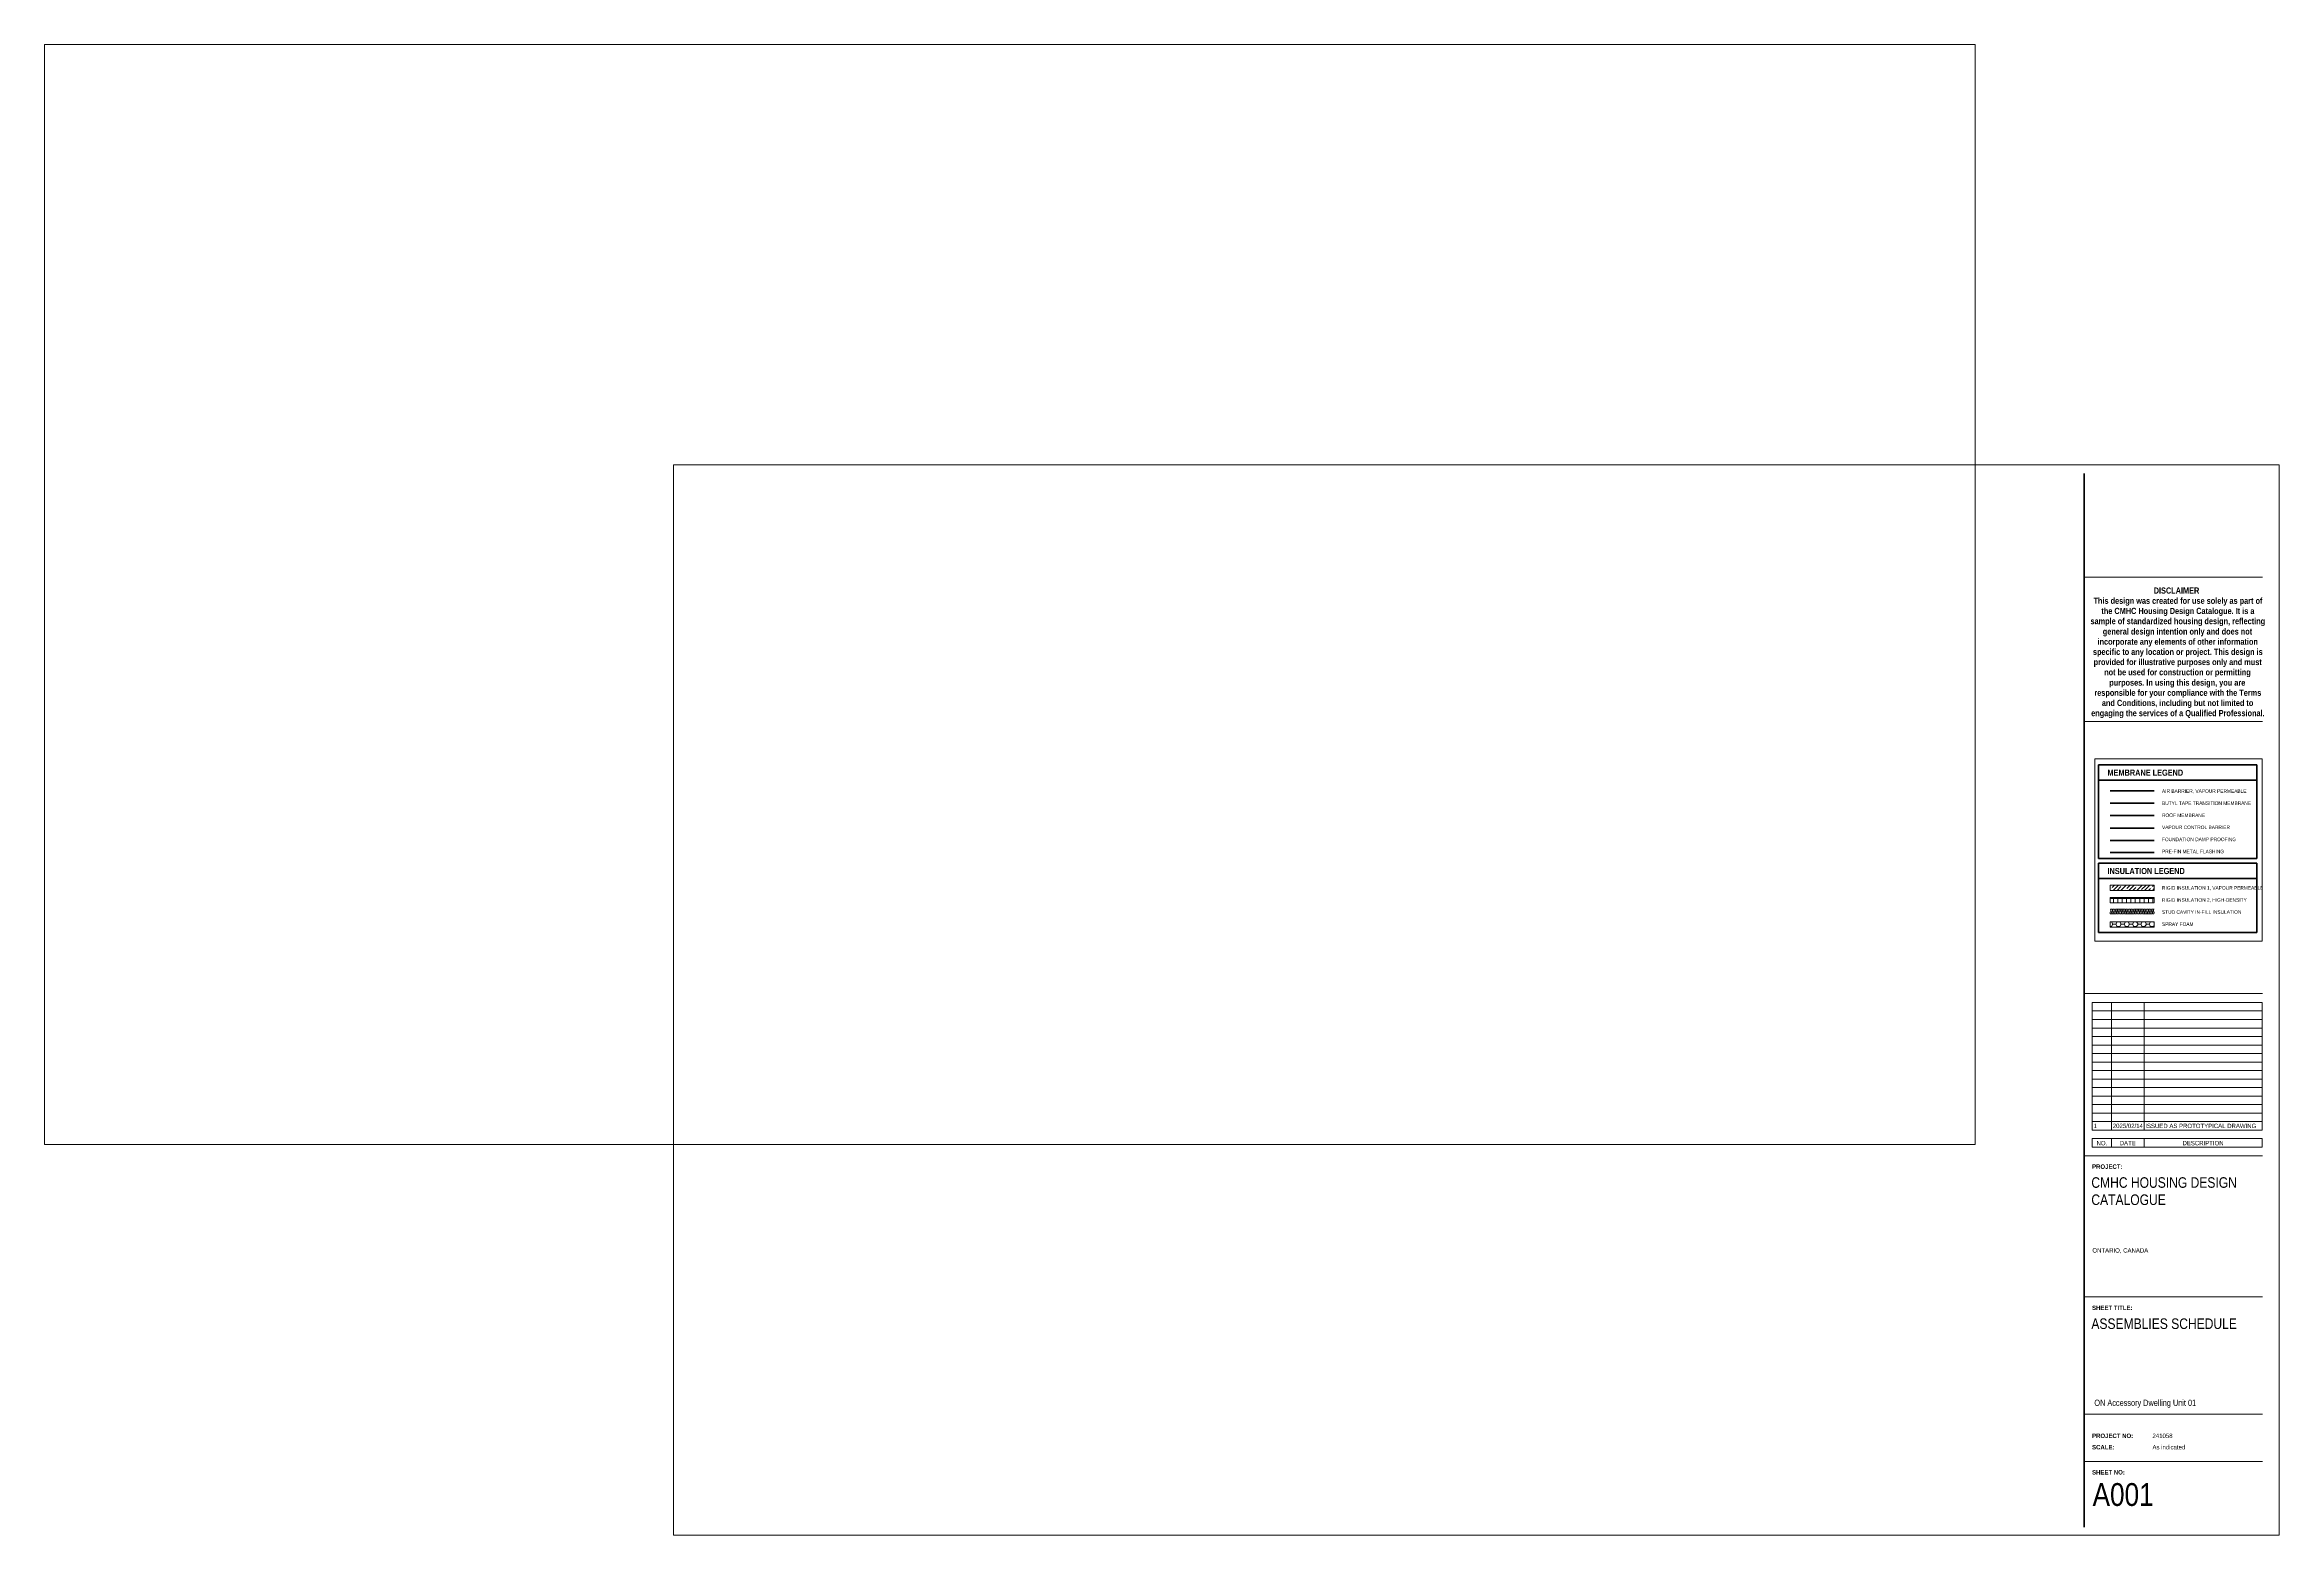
# Paper-space layout 'Layout1' of a CAD drawing. Header units: millimetres. Extents: x -484 to 789, y -120 to 729.
# The model-space entities are those that its viewports show. They can reach past a viewport. Long polylines and large blocks are cut down to what shows.
import ezdxf

# ---------------------------------------------------------------- set-up
doc = ezdxf.new("R2010")
doc.units = ezdxf.units.MM
for name, pattern in [('CMHC_Membrane001', [9, 3, -2, 0, -2, 0, -2]), ('CMHC_Membrane002', [7, 5, -2]), ('CMHC_Membrane004', [6, 2, -2, 0, -2]), ('CMHC_Membrane006', [5, 3, -2]), ('CMHC_Membrane007', [7, 3, -2, 0, -2])]:
    doc.linetypes.add(name, pattern=pattern)
doc.layers.add('A-DETL', color=9, linetype='Continuous', lineweight=18, true_color=0x808080)
for name, color, linetype, lineweight in [('A-DETL-GENF', 7, 'Continuous', 18), ('A-DETL-THIN', 7, 'Continuous', 9), ('G-ANNO-SCHD', 7, 'Continuous', 9), ('G-ANNO-TEXT', 7, 'Continuous', 9), ('G-ANNO-TTLB', 7, 'Continuous', 18), ('G-ANNO-TTLB-MEDM', 7, 'Continuous', 35), ('G-ANNO-TTLB-THIN', 7, 'Continuous', 18)]:
    doc.layers.add(name, color=color, linetype=linetype, lineweight=lineweight)
doc.layers.add('G-ANNO-NPLT', color=7, linetype='Continuous', plot=False)
doc.styles.add('Arial Narrow_2', font='ARIALN.TTF', dxfattribs={"height": 100})
doc.styles.add('Arial Narrow_3', font='ARIALN.TTF', dxfattribs={"height": 2.5})
doc.styles.add('Arial Narrow_4', font='ARIALN.TTF', dxfattribs={"height": 13})
doc.styles.add('Arial Narrow_5', font='ARIALN.TTF', dxfattribs={"height": 6})
doc.styles.add('Arial Narrow_6', font='ARIALN.TTF', dxfattribs={"height": 3.5})
doc.styles.add('Arial Narrow_B_2', font='ARIALNB.TTF', dxfattribs={"height": 175})
doc.styles.add('Arial Narrow_B_3', font='ARIALNB.TTF', dxfattribs={"height": 3.5})
doc.styles.add('Arial Narrow_B_4', font='ARIALNB.TTF', dxfattribs={"height": 2.5})

# ---------------------------------------------------------------- blocks, each defined once
blk = doc.blocks.new('CMHC_Sheet - ARCH D - SANS LOGO - Standard-9392055-ASSEMBLIES SCHEDULE')
at = {"layer": 'G-ANNO-TTLB-MEDM'}
blk.add_line((677.6, 484.5), (677.6, -115.6), dxfattribs=at)
at = {"layer": 'G-ANNO-TTLB-THIN'}
for p, q in [((788.7, 489.3), (-125.7, 489.3)), ((-125.7, 489.3), (-125.7, -120.3)), ((788.7, -120.3), (788.7, 489.3)), ((779.2, 425.4), (677.6, 425.4)), ((779.2, 343.2), (677.6, 343.2)), ((779.2, 188.2), (677.6, 188.2)), ((779.2, 95.8), (677.6, 95.8)), ((779.2, 15.5), (677.6, 15.5)), ((779.2, -51.4), (677.6, -51.4)), ((677.6, -78.3), (779.2, -78.3)), ((-125.7, -120.3), (788.7, -120.3))]:
    blk.add_line(p, q, dxfattribs=at)
at = {"layer": 'G-ANNO-TTLB', "lineweight": 9, "attachment_point": 1}
for s, insert, char_height, width, style in [('This design was created for use solely as part of ', (682.9, 413.7), 3.5, 114.962, 'Arial Narrow_B_3'), ('the CMHC Housing Design Catalogue. It is a ', (687.4, 407.9), 3.5, 104.139, 'Arial Narrow_B_3'), ('DISCLAIMER', (717.2, 419.5), 3.5, 30.544, 'Arial Narrow_B_3'), ('sample of standardized housing design, reflecting ', (681.2, 402.1), 3.5, 118.73, 'Arial Narrow_B_3'), ('general design intention only and does not ', (688.2, 396.2), 3.5, 102.135, 'Arial Narrow_B_3'), ('specific to any location or project. This design is ', (682.6, 384.6), 3.5, 115.603, 'Arial Narrow_B_3'), ('incorporate any elements of other information ', (685.2, 390.4), 3.5, 109.35, 'Arial Narrow_B_3'), ('provided for illustrative purposes only and must ', (683, 378.8), 3.5, 114.641, 'Arial Narrow_B_3'), ('not be used for construction or permitting ', (689, 373), 3.5, 100.131, 'Arial Narrow_B_3'), ('responsible for your compliance with the Terms ', (683.4, 361.3), 3.5, 113.84, 'Arial Narrow_B_3'), ('purposes. In using this design, you are ', (691.9, 367.1), 3.5, 93.076, 'Arial Narrow_B_3'), ('engaging the services of a Qualified Professional.', (681.6, 349.7), 3.5, 116.646, 'Arial Narrow_B_3'), ('and Conditions, including but not limited to  ', (687.7, 355.5), 3.5, 104.861, 'Arial Narrow_B_3'), ('PROJECT:', (682.1, 90.9), 2.5, 17.557, 'Arial Narrow_B_4'), ('SHEET TITLE:', (682.1, 10.5), 2.5, 23.489, 'Arial Narrow_B_4'), ('PROJECT NO:', (682.1, -62.4), 2.5, 23.73, 'Arial Narrow_B_4'), ('SCALE:', (682.1, -68.9), 2.5, 12.907, 'Arial Narrow_B_4'), ('SHEET NO:', (682.1, -83.2), 2.5, 18.92, 'Arial Narrow_B_4')]:
    blk.add_mtext(s, dxfattribs=dict(at, insert=insert, char_height=char_height, width=width, style=style))
blk = doc.blocks.new('CMHC-07_Insulation_ Semi-Rigid-Section - 152mm-6565447-MEMBRANE _ INSULATION LEGEND')
at = {"layer": 'A-DETL-GENF', "true_color": 0x808080}
h = blk.add_hatch(dxfattribs=at)
h.set_pattern_fill('FP_15', color=8, style=0, pattern_type=2)
h.set_pattern_definition([(45, (0, 0), (-112.253, 112.253), []), (45, (112.25, 0), (-112.253, 112.253), [198.437, -39.687, 1.676, -38.011])])
h.paths.add_polyline_path([(2964.4, 1853.5), (2964.4, 2005.5), (1704.4, 2005.5), (1704.4, 1853.5)])
at = {"layer": 'A-DETL-GENF'}
for p, q in [((2964.4, 2005.5), (1704.4, 2005.5)), ((1704.4, 2005.5), (1704.4, 1853.5)), ((2964.4, 1853.5), (2964.4, 2005.5)), ((1704.4, 1853.5), (2964.4, 1853.5))]:
    blk.add_line(p, q, dxfattribs=at)
blk = doc.blocks.new('CMHC-07_Insulation_ Rigid-Section - 152mm-6565517-MEMBRANE _ INSULATION LEGEND')
at = {"layer": 'A-DETL-GENF', "true_color": 0x808080}
h = blk.add_hatch(dxfattribs=at)
h.set_pattern_fill('FP_16', color=8, style=0, pattern_type=2)
h.set_pattern_definition([(0, (0, 0), (0, 125), []), (90, (0, 0), (-125, 8e-15), [])])
h.paths.add_polyline_path([(2964.4, 1493.5), (2964.4, 1645.5), (1704.4, 1645.5), (1704.4, 1493.5)])
at = {"layer": 'A-DETL-GENF'}
for p, q in [((2964.4, 1645.5), (1704.4, 1645.5)), ((1704.4, 1645.5), (1704.4, 1493.5)), ((2964.4, 1493.5), (2964.4, 1645.5)), ((1704.4, 1493.5), (2964.4, 1493.5))]:
    blk.add_line(p, q, dxfattribs=at)

msp = doc.modelspace()

# ---------------------------------------------------------------- hatches: boundary and pattern name
at = {"layer": 'A-DETL-GENF', "true_color": 0x808080}
h = msp.add_hatch(dxfattribs=at)
h.set_pattern_fill('FP_17', color=8, style=0, pattern_type=2)
h.set_pattern_definition([(0, (5451.025, 0), (119.063, 68.741), [79.375, -158.75]), (120, (5451.025, 0), (-119.063, 68.7411), [79.375, -158.75]), (60, (5451.025, 0), (5e-05, 137.4821), [0, -158.75, 79.375, 0])])
h.paths.add_polyline_path([(8415.4, 808.5), (8415.4, 960.5), (7155.4, 960.5), (7155.4, 808.5)])

# ---------------------------------------------------------------- linework, layer by layer
at = {"layer": 'A-DETL', "color": 7, "lineweight": 35}
for p, q in [((6831, 5428.5), (11331, 5428.5)), ((6831, 2760.6), (6831, 5428.5)), ((11331, 5428.5), (11331, 2760.6)), ((6831, 4988.5), (11331, 4988.5)), ((11331, 2760.6), (6831, 2760.6)), ((6831, 2628.5), (11331, 2628.5)), ((6831, 651.4), (6831, 2628.5)), ((6831, 2188.5), (11331, 2188.5)), ((11331, 651.4), (6831, 651.4))]:
    msp.add_line(p, q, dxfattribs=at)
at = {"layer": 'A-DETL', "color": 190, "linetype": 'CMHC_Membrane001', "lineweight": 50, "true_color": 0x8000ff}
msp.add_line((7155.4, 4688.5), (8415.4, 4688.5), dxfattribs=at)
at = {"layer": 'A-DETL', "color": 30, "linetype": 'CMHC_Membrane004', "lineweight": 50, "true_color": 0xff8000}
msp.add_line((7155.4, 4337.2), (8415.4, 4337.2), dxfattribs=at)
at = {"layer": 'A-DETL', "color": 5, "linetype": 'CMHC_Membrane007', "lineweight": 50, "true_color": 0x0000ff}
msp.add_line((7155.4, 3986), (8415.4, 3986), dxfattribs=at)
at = {"layer": 'A-DETL', "color": 96, "linetype": 'CMHC_Membrane006', "lineweight": 50, "true_color": 0x008000}
msp.add_line((7155.4, 3623.5), (8415.4, 3623.5), dxfattribs=at)
at = {"layer": 'A-DETL', "color": 150, "linetype": 'CMHC_Membrane002', "lineweight": 50, "true_color": 0x0080ff}
msp.add_line((7155.4, 3277.2), (8415.4, 3277.2), dxfattribs=at)
at = {"layer": 'A-DETL', "color": 7, "lineweight": 50}
msp.add_line((7155.4, 2931), (8415.4, 2931), dxfattribs=at)
at = {"layer": 'A-DETL', "color": 7}
for p, q in [((8415.4, 960.5), (7155.4, 960.5)), ((7155.4, 960.5), (7155.4, 808.5)), ((8415.4, 808.5), (8415.4, 960.5)), ((7155.4, 808.5), (8415.4, 808.5))]:
    msp.add_line(p, q, dxfattribs=at)
at = {"layer": 'A-DETL'}
for points in [[(7155.4, 1321.3), (7166.4, 1321.3), (7178.7, 1309), (7178.7, 1298)], [(7178.7, 1298), (7178.7, 1309), (7202, 1333.6), (7225.3, 1309), (7225.3, 1298)], [(7225.3, 1298), (7225.3, 1309), (7248.5, 1333.6), (7271.8, 1309), (7271.8, 1298)], [(7271.8, 1298), (7271.8, 1309), (7295.1, 1333.6), (7318.4, 1309), (7318.4, 1298)], [(7318.4, 1298), (7318.4, 1309), (7341.7, 1333.6), (7365, 1309), (7365, 1298)], [(7365, 1298), (7365, 1309), (7388.2, 1333.6), (7411.5, 1309), (7411.5, 1298)], [(7411.5, 1298), (7411.5, 1309), (7434.8, 1333.6), (7458.1, 1309), (7458.1, 1298)], [(7458.1, 1298), (7458.1, 1309), (7481.4, 1333.6), (7504.7, 1309), (7504.7, 1298)], [(7504.7, 1298), (7504.7, 1309), (7527.9, 1333.6), (7551.2, 1309), (7551.2, 1298)], [(7551.2, 1298), (7551.2, 1309), (7574.5, 1333.6), (7597.8, 1309), (7597.8, 1298)], [(7597.8, 1298), (7597.8, 1309), (7621.1, 1333.6), (7644.4, 1309), (7644.4, 1298)], [(7644.4, 1298), (7644.4, 1309), (7667.6, 1333.6), (7690.9, 1309), (7690.9, 1298)], [(7690.9, 1298), (7690.9, 1309), (7714.2, 1333.6), (7737.5, 1309), (7737.5, 1298)], [(7737.5, 1298), (7737.5, 1309), (7760.8, 1333.6), (7784.1, 1309), (7784.1, 1298)], [(7784.1, 1298), (7784.1, 1309), (7807.3, 1333.6), (7830.6, 1309), (7830.6, 1298)], [(7830.6, 1298), (7830.6, 1309), (7853.9, 1333.6), (7877.2, 1309), (7877.2, 1298)], [(7877.2, 1298), (7877.2, 1309), (7900.5, 1333.6), (7923.8, 1309), (7923.8, 1298)], [(7923.8, 1298), (7923.8, 1309), (7947, 1333.6), (7970.3, 1309), (7970.3, 1298)], [(7970.3, 1298), (7970.3, 1309), (7993.6, 1333.6), (8016.9, 1309), (8016.9, 1298)], [(8016.9, 1298), (8016.9, 1309), (8040.2, 1333.6), (8063.5, 1309), (8063.5, 1298)], [(8063.5, 1298), (8063.5, 1309), (8086.7, 1333.6), (8110, 1309), (8110, 1298)], [(8110, 1298), (8110, 1309), (8133.3, 1333.6), (8156.6, 1309), (8156.6, 1298)], [(8156.6, 1298), (8156.6, 1309), (8179.9, 1333.6), (8203.2, 1309), (8203.2, 1298)], [(8203.2, 1298), (8203.2, 1309), (8226.4, 1333.6), (8249.7, 1309), (8249.7, 1298)], [(8249.7, 1298), (8249.7, 1309), (8273, 1333.6), (8296.3, 1309), (8296.3, 1298)], [(8296.3, 1298), (8296.3, 1309), (8319.6, 1333.6), (8342.9, 1309), (8342.9, 1298)], [(8342.9, 1298), (8342.9, 1309), (8366.1, 1333.6), (8389.4, 1309), (8389.4, 1298)], [(8389.4, 1298), (8389.4, 1309), (8401.7, 1321.3), (8412.7, 1321.3)], [(7178.7, 1298), (7178.7, 1266), (7155.4, 1236.8), (7155.4, 1204.8)], [(7202, 1204.8), (7202, 1236.8), (7178.7, 1266), (7178.7, 1298)], [(7225.3, 1298), (7225.3, 1266), (7202, 1236.8), (7202, 1204.8)], [(7248.5, 1204.8), (7248.5, 1236.8), (7225.3, 1266), (7225.3, 1298)], [(7271.8, 1298), (7271.8, 1266), (7248.5, 1236.8), (7248.5, 1204.8)], [(7295.1, 1204.8), (7295.1, 1236.8), (7271.8, 1266), (7271.8, 1298)], [(7318.4, 1298), (7318.4, 1266), (7295.1, 1236.8), (7295.1, 1204.8)], [(7341.7, 1204.8), (7341.7, 1236.8), (7318.4, 1266), (7318.4, 1298)], [(7365, 1298), (7365, 1266), (7341.7, 1236.8), (7341.7, 1204.8)], [(7388.2, 1204.8), (7388.2, 1236.8), (7365, 1266), (7365, 1298)], [(7411.5, 1298), (7411.5, 1266), (7388.2, 1236.8), (7388.2, 1204.8)], [(7434.8, 1204.8), (7434.8, 1236.8), (7411.5, 1266), (7411.5, 1298)], [(7458.1, 1298), (7458.1, 1266), (7434.8, 1236.8), (7434.8, 1204.8)], [(7481.4, 1204.8), (7481.4, 1236.8), (7458.1, 1266), (7458.1, 1298)], [(7504.7, 1298), (7504.7, 1266), (7481.4, 1236.8), (7481.4, 1204.8)], [(7527.9, 1204.8), (7527.9, 1236.8), (7504.7, 1266), (7504.7, 1298)], [(7551.2, 1298), (7551.2, 1266), (7527.9, 1236.8), (7527.9, 1204.8)], [(7574.5, 1204.8), (7574.5, 1236.8), (7551.2, 1266), (7551.2, 1298)], [(7597.8, 1298), (7597.8, 1266), (7574.5, 1236.8), (7574.5, 1204.8)], [(7621.1, 1204.8), (7621.1, 1236.8), (7597.8, 1266), (7597.8, 1298)], [(7644.4, 1298), (7644.4, 1266), (7621.1, 1236.8), (7621.1, 1204.8)], [(7667.6, 1204.8), (7667.6, 1236.8), (7644.4, 1266), (7644.4, 1298)], [(7690.9, 1298), (7690.9, 1266), (7667.6, 1236.8), (7667.6, 1204.8)], [(7714.2, 1204.8), (7714.2, 1236.8), (7690.9, 1266), (7690.9, 1298)], [(7737.5, 1298), (7737.5, 1266), (7714.2, 1236.8), (7714.2, 1204.8)], [(7760.8, 1204.8), (7760.8, 1236.8), (7737.5, 1266), (7737.5, 1298)], [(7784.1, 1298), (7784.1, 1266), (7760.8, 1236.8), (7760.8, 1204.8)], [(7807.3, 1204.8), (7807.3, 1236.8), (7784.1, 1266), (7784.1, 1298)], [(7830.6, 1298), (7830.6, 1266), (7807.3, 1236.8), (7807.3, 1204.8)], [(7853.9, 1204.8), (7853.9, 1236.8), (7830.6, 1266), (7830.6, 1298)], [(7877.2, 1298), (7877.2, 1266), (7853.9, 1236.8), (7853.9, 1204.8)], [(7900.5, 1204.8), (7900.5, 1236.8), (7877.2, 1266), (7877.2, 1298)], [(7923.8, 1298), (7923.8, 1266), (7900.5, 1236.8), (7900.5, 1204.8)], [(7947, 1204.8), (7947, 1236.8), (7923.8, 1266), (7923.8, 1298)], [(7970.3, 1298), (7970.3, 1266), (7947, 1236.8), (7947, 1204.8)], [(7993.6, 1204.8), (7993.6, 1236.8), (7970.3, 1266), (7970.3, 1298)], [(8016.9, 1298), (8016.9, 1266), (7993.6, 1236.8), (7993.6, 1204.8)], [(8040.2, 1204.8), (8040.2, 1236.8), (8016.9, 1266), (8016.9, 1298)], [(8063.5, 1298), (8063.5, 1266), (8040.2, 1236.8), (8040.2, 1204.8)], [(8086.7, 1204.8), (8086.7, 1236.8), (8063.5, 1266), (8063.5, 1298)], [(8110, 1298), (8110, 1266), (8086.7, 1236.8), (8086.7, 1204.8)], [(8133.3, 1204.8), (8133.3, 1236.8), (8110, 1266), (8110, 1298)], [(8156.6, 1298), (8156.6, 1266), (8133.3, 1236.8), (8133.3, 1204.8)], [(8179.9, 1204.8), (8179.9, 1236.8), (8156.6, 1266), (8156.6, 1298)], [(8203.2, 1298), (8203.2, 1266), (8179.9, 1236.8), (8179.9, 1204.8)], [(8226.4, 1204.8), (8226.4, 1236.8), (8203.2, 1266), (8203.2, 1298)], [(8249.7, 1298), (8249.7, 1266), (8226.4, 1236.8), (8226.4, 1204.8)], [(8273, 1204.8), (8273, 1236.8), (8249.7, 1266), (8249.7, 1298)], [(8296.3, 1298), (8296.3, 1266), (8273, 1236.8), (8273, 1204.8)], [(8319.6, 1204.8), (8319.6, 1236.8), (8296.3, 1266), (8296.3, 1298)], [(8342.9, 1298), (8342.9, 1266), (8319.6, 1236.8), (8319.6, 1204.8)], [(8366.1, 1204.8), (8366.1, 1236.8), (8342.9, 1266), (8342.9, 1298)], [(8389.4, 1298), (8389.4, 1266), (8366.1, 1236.8), (8366.1, 1204.8)], [(8412.7, 1204.8), (8412.7, 1236.8), (8389.4, 1266), (8389.4, 1298)], [(7155.4, 1204.8), (7155.4, 1193.9), (7178.7, 1169.3), (7202, 1193.9), (7202, 1204.8)], [(7202, 1204.8), (7202, 1193.9), (7225.3, 1169.3), (7248.5, 1193.9), (7248.5, 1204.8)], [(7248.5, 1204.8), (7248.5, 1193.9), (7271.8, 1169.3), (7295.1, 1193.9), (7295.1, 1204.8)], [(7295.1, 1204.8), (7295.1, 1193.9), (7318.4, 1169.3), (7341.7, 1193.9), (7341.7, 1204.8)], [(7341.7, 1204.8), (7341.7, 1193.9), (7365, 1169.3), (7388.2, 1193.9), (7388.2, 1204.8)], [(7388.2, 1204.8), (7388.2, 1193.9), (7411.5, 1169.3), (7434.8, 1193.9), (7434.8, 1204.8)], [(7434.8, 1204.8), (7434.8, 1193.9), (7458.1, 1169.3), (7481.4, 1193.9), (7481.4, 1204.8)], [(7481.4, 1204.8), (7481.4, 1193.9), (7504.7, 1169.3), (7527.9, 1193.9), (7527.9, 1204.8)], [(7527.9, 1204.8), (7527.9, 1193.9), (7551.2, 1169.3), (7574.5, 1193.9), (7574.5, 1204.8)], [(7574.5, 1204.8), (7574.5, 1193.9), (7597.8, 1169.3), (7621.1, 1193.9), (7621.1, 1204.8)], [(7621.1, 1204.8), (7621.1, 1193.9), (7644.4, 1169.3), (7667.6, 1193.9), (7667.6, 1204.8)], [(7667.6, 1204.8), (7667.6, 1193.9), (7690.9, 1169.3), (7714.2, 1193.9), (7714.2, 1204.8)], [(7714.2, 1204.8), (7714.2, 1193.9), (7737.5, 1169.3), (7760.8, 1193.9), (7760.8, 1204.8)], [(7760.8, 1204.8), (7760.8, 1193.9), (7784.1, 1169.3), (7807.3, 1193.9), (7807.3, 1204.8)], [(7807.3, 1204.8), (7807.3, 1193.9), (7830.6, 1169.3), (7853.9, 1193.9), (7853.9, 1204.8)], [(7853.9, 1204.8), (7853.9, 1193.9), (7877.2, 1169.3), (7900.5, 1193.9), (7900.5, 1204.8)], [(7900.5, 1204.8), (7900.5, 1193.9), (7923.8, 1169.3), (7947, 1193.9), (7947, 1204.8)], [(7947, 1204.8), (7947, 1193.9), (7970.3, 1169.3), (7993.6, 1193.9), (7993.6, 1204.8)], [(7993.6, 1204.8), (7993.6, 1193.9), (8016.9, 1169.3), (8040.2, 1193.9), (8040.2, 1204.8)], [(8040.2, 1204.8), (8040.2, 1193.9), (8063.5, 1169.3), (8086.7, 1193.9), (8086.7, 1204.8)], [(8086.7, 1204.8), (8086.7, 1193.9), (8110, 1169.3), (8133.3, 1193.9), (8133.3, 1204.8)], [(8133.3, 1204.8), (8133.3, 1193.9), (8156.6, 1169.3), (8179.9, 1193.9), (8179.9, 1204.8)], [(8179.9, 1204.8), (8179.9, 1193.9), (8203.2, 1169.3), (8226.4, 1193.9), (8226.4, 1204.8)], [(8226.4, 1204.8), (8226.4, 1193.9), (8249.7, 1169.3), (8273, 1193.9), (8273, 1204.8)], [(8273, 1204.8), (8273, 1193.9), (8296.3, 1169.3), (8319.6, 1193.9), (8319.6, 1204.8)], [(8319.6, 1204.8), (8319.6, 1193.9), (8342.9, 1169.3), (8366.1, 1193.9), (8366.1, 1204.8)], [(8366.1, 1204.8), (8366.1, 1193.9), (8389.4, 1169.3), (8412.7, 1193.9), (8412.7, 1204.8)]]:
    msp.add_open_spline(points, degree=3, dxfattribs=at)

# ---------------------------------------------------------------- block references
at = {"layer": 'A-DETL-GENF'}
for name in ['CMHC-07_Insulation_ Semi-Rigid-Section - 152mm-6565447-MEMBRANE _ INSULATION LEGEND', 'CMHC-07_Insulation_ Rigid-Section - 152mm-6565517-MEMBRANE _ INSULATION LEGEND']:
    msp.add_blockref(name, (5451, 0), dxfattribs=at)

# ---------------------------------------------------------------- texts
at = {"layer": 'G-ANNO-TEXT', "attachment_point": 1, "bg_fill": 3, "box_fill_scale": 1.25, "bg_fill_color": 256, "bg_fill_true_color": 13158600, "bg_fill_transparency": 0}
for s, insert, char_height, width, style in [('MEMBRANE LEGEND', (7082.4, 5291.8), 175, 2537.341, 'Arial Narrow_B_2'), ('AIR BARRIER, VAPOUR PERMEABLE', (8634.1, 4729.7), 100, 2497.257, 'Arial Narrow_2'), ('BUTYL TAPE TRANSITION MEMBRANE', (8634.1, 4385.8), 100, 2633.543, 'Arial Narrow_2'), ('ROOF MEMBRANE', (8634.1, 4041.8), 100, 1262.658, 'Arial Narrow_2'), ('VAPOUR CONTROL BARRIER', (8634.1, 3697.9), 100, 1992.193, 'Arial Narrow_2'), ('FOUNDATION DAMP PROOFING', (8634.1, 3353.9), 100, 2168.565, 'Arial Narrow_2'), ('PRE-FIN METAL FLASHING', (8634.1, 3009.9), 100, 1835.864, 'Arial Narrow_2'), ('INSULATION LEGEND', (7082.4, 2491.8), 175, 2597.468, 'Arial Narrow_B_2'), ('RIGID INSULATION 1, VAPOUR PERMEABLE', (8634.5, 1973.6), 100, 2990.294, 'Arial Narrow_2'), ('RIGID INSULATION 2, HIGH-DENSITY', (8634.5, 1629.6), 100, 2493.248, 'Arial Narrow_2'), ('STUD CAVITY IN-FILL INSULATION', (8634.5, 1285.7), 100, 2348.944, 'Arial Narrow_2'), ('SPRAY FOAM', (8634.5, 941.7), 100, 933.966, 'Arial Narrow_2')]:
    msp.add_mtext(s, dxfattribs=dict(at, insert=insert, char_height=char_height, width=width, style=style))

# ---------------------------------------------------------------- next in the draw order: linework, layer by layer
at = {"layer": 'A-DETL', "color": 7, "lineweight": 35}
msp.add_line((11331, 2628.5), (11331, 651.4), dxfattribs=at)

psp = doc.layouts.get("Layout1")

# ---------------------------------------------------------------- linework, layer by layer
at = {"layer": 'A-DETL-THIN'}
for p, q in [((779, 183.2), (682.2, 183.2)), ((682.2, 115.3), (682.2, 183.2)), ((779, 178.3), (682.2, 178.3)), ((693.2, 115.3), (693.2, 183.2)), ((711.7, 115.3), (711.7, 183.2)), ((779, 115.3), (779, 183.2)), ((779, 173.5), (682.2, 173.5)), ((779, 168.6), (682.2, 168.6)), ((779, 163.8), (682.2, 163.8)), ((779, 158.9), (682.2, 158.9)), ((779, 154.1), (682.2, 154.1)), ((779, 149.2), (682.2, 149.2)), ((779, 144.4), (682.2, 144.4)), ((779, 139.5), (682.2, 139.5)), ((779, 134.7), (682.2, 134.7)), ((779, 129.8), (682.2, 129.8)), ((779, 125), (682.2, 125)), ((779, 120.1), (682.2, 120.1)), ((779, 115.3), (682.2, 115.3)), ((682.2, 110.4), (682.2, 115.3)), ((693.2, 110.4), (693.2, 115.3)), ((711.7, 110.4), (711.7, 115.3)), ((779, 110.4), (779, 115.3)), ((693.2, 110.4), (682.2, 110.4)), ((693.2, 105.6), (682.2, 105.6)), ((682.2, 100.7), (682.2, 105.6)), ((711.7, 110.4), (693.2, 110.4)), ((711.7, 105.6), (693.2, 105.6)), ((693.2, 100.7), (693.2, 105.6)), ((779, 110.4), (711.7, 110.4)), ((779, 105.6), (711.7, 105.6)), ((711.7, 100.7), (711.7, 105.6)), ((779, 100.7), (779, 105.6)), ((693.2, 100.7), (682.2, 100.7)), ((711.7, 100.7), (693.2, 100.7)), ((779, 100.7), (711.7, 100.7))]:
    psp.add_line(p, q, dxfattribs=at)

# ---------------------------------------------------------------- block references
at = {"layer": 'G-ANNO-TTLB', "lineweight": 9}
psp.add_blockref('CMHC_Sheet - ARCH D - SANS LOGO - Standard-9392055-ASSEMBLIES SCHEDULE', (0, 0), dxfattribs=at)

# ---------------------------------------------------------------- texts
at = {"layer": 'G-ANNO-SCHD', "char_height": 2.5, "line_spacing_factor": 0.974696, "style": 'Arial Narrow_3'}
for s, insert, width, attachment_point in [('1', (683, 114.1), 1.904, 1), ('NO.', (687.7, 104.3), 6.11, 2), ('2025/02/14', (693.9, 114.1), 17.132, 1), ('DATE', (702.4, 104.3), 9.211, 2), ('ISSUED AS PROTOTYPICAL DRAWING', (712.4, 114.1), 63.554, 1), ('DESCRIPTION', (745.3, 104.3), 23.549, 2)]:
    psp.add_mtext(s, dxfattribs=dict(at, insert=insert, width=width, attachment_point=attachment_point))
at = {"layer": 'G-ANNO-TTLB', "lineweight": 9, "attachment_point": 1}
for s, insert, char_height, width, style in [('CMHC HOUSING DESIGN', (681.7, 83.6), 6, 101.574, 'Arial Narrow_5'), ('CATALOGUE', (681.7, 73.8), 6, 51.949, 'Arial Narrow_5'), ('ONTARIO, CANADA', (682.3, 43.2), 2.5, 32.228, 'Arial Narrow_3'), ('ASSEMBLIES SCHEDULE', (681.7, 3.2), 6, 101.413, 'Arial Narrow_5'), ('241058', (716.5, -62.4), 2.5, 11.544, 'Arial Narrow_3'), ('As indicated', (716.5, -68.9), 2.5, 19, 'Arial Narrow_3'), ('A001', (682.4, -90.6), 13, 42.089, 'Arial Narrow_4')]:
    psp.add_mtext(s, dxfattribs=dict(at, insert=insert, char_height=char_height, width=width, style=style))

# ---------------------------------------------------------------- viewports
at = {"layer": '0'}
psp.add_viewport(center=(65.9, 415.5), size=(1099.3, 626.326), view_center_point=(65.9, 415.5), view_height=626.326, dxfattribs=at)
at = {"layer": 'G-ANNO-NPLT'}
psp.add_viewport(center=(731.4, 270), size=(95.3, 103.83), view_center_point=(9108.7, 3003.3), view_height=5191.28, status=3, dxfattribs=at)

# ---------------------------------------------------------------- next in the draw order: texts
at = {"layer": 'G-ANNO-TEXT', "insert": (683.4, -43.1), "char_height": 3.5, "width": 68.384, "attachment_point": 1, "style": 'Arial Narrow_6', "bg_fill": 3, "box_fill_scale": 1.25, "bg_fill_color": 256, "bg_fill_true_color": 13158600, "bg_fill_transparency": 0}
psp.add_mtext('ON Accessory Dwelling Unit 01', dxfattribs=at)

doc.saveas('drawing.dxf')
